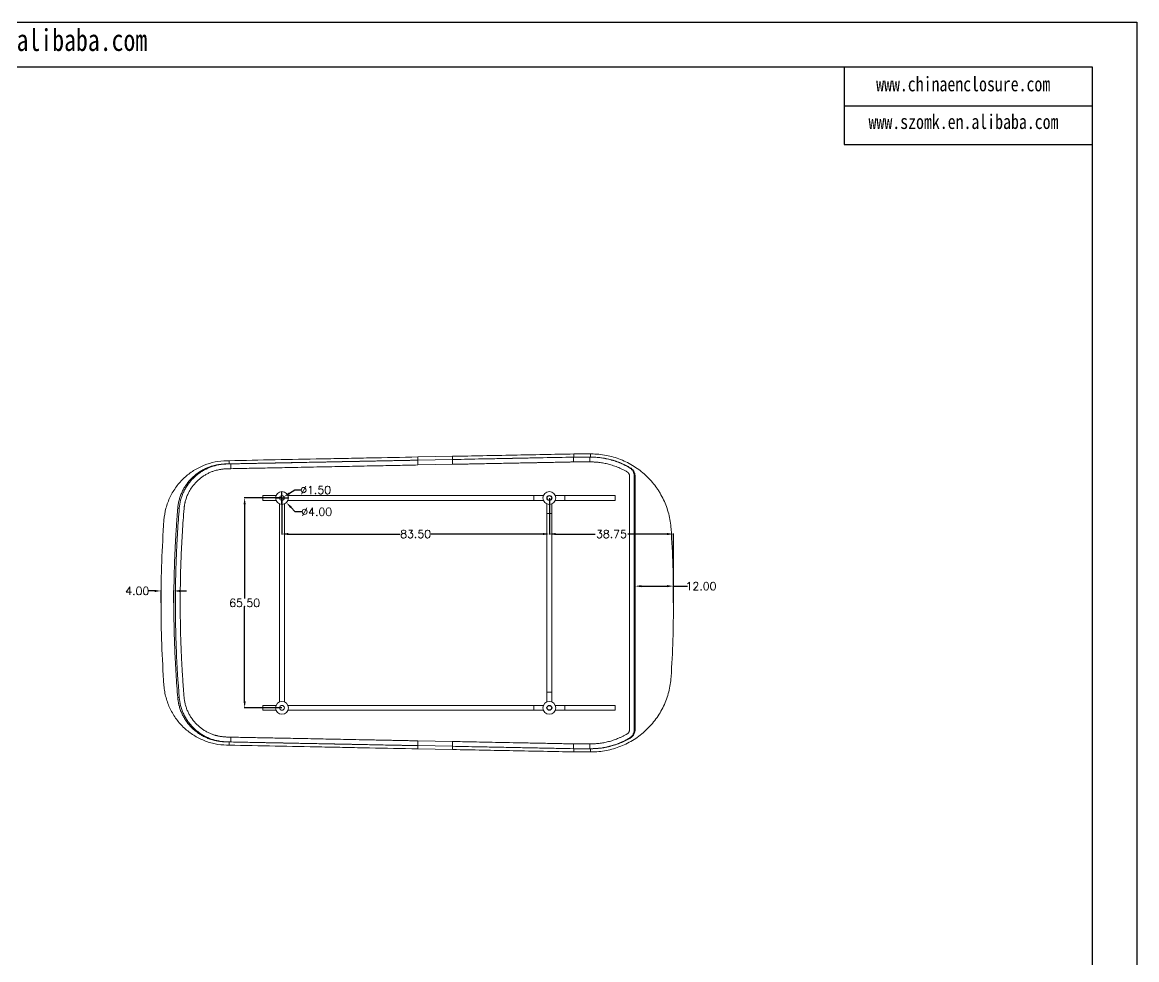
# Model space of a CAD drawing. Header units: inches. Extents: x 1181 to 2938, y 573 to 1158.
# Drawn here: x 2590.2 to 2938.2, y 865.5 to 1158.1 of the extents above; entities that cross this region are included whole.
import ezdxf

# ---------------------------------------------------------------- set-up
doc = ezdxf.new("R2010")
doc.units = ezdxf.units.IN
doc.layers.add('文字', color=81, linetype='Continuous')
doc.styles.get("Standard").update_dxf_attribs({"font": 'txt', "bigfont": 'gbcbig.shx'})
doc.styles.add('宋体', font='', dxfattribs={"width": 0.8, "height": 3.5})
doc.styles.get('宋体').set_extended_font_data('SimSun')
doc.dimstyles.new('2.5', dxfattribs={"dimtxt": 2.5, "dimasz": 2, "dimexe": 0.18, "dimexo": 0.0625, "dimgap": 0.09, "dimtad": 0, "dimtih": 1, "dimtoh": 1, "dimzin": 0, "dimdsep": 46, "dimtxsty": 'Standard', "dimcen": 2, "dimadec": 0, "dimazin": 0, "dimtfac": 1, "dimtofl": 0, "dimtmove": 0, "dimatfit": 3, "dimfxl": 1, "dimtolj": 1, "dimtzin": 0, "dimarcsym": 0})

# ---------------------------------------------------------------- blocks, each defined once
blk = doc.blocks.new('*D71')
at = {"color": 0, "lineweight": -2}
for p, q in [((2671.21, 1009.62), (2659.45, 1009.62)), ((2659.63, 1007.62), (2659.63, 978.21)), ((2659.63, 946.12), (2659.63, 975.53)), ((2671.21, 944.12), (2659.45, 944.12))]:
    blk.add_line(p, q, dxfattribs=at)
at = {"color": 0}
for points in [[(2659.29, 1007.62), (2659.96, 1007.62), (2659.63, 1009.62)], [(2659.29, 946.12), (2659.96, 946.12), (2659.63, 944.12)]]:
    blk.add_solid(points, dxfattribs=at)
at = {"layer": 'Defpoints', "color": 0}
for p in [(2671.27, 1009.62), (2659.63, 944.12), (2671.27, 944.12)]:
    blk.add_point(p, dxfattribs=at)
at = {"color": 0, "insert": (2659.63, 976.87), "char_height": 2.5, "attachment_point": 5}
blk.add_mtext('\\A1;65.50', dxfattribs=at)
blk = doc.blocks.new('*D72')
at = {"color": 0, "lineweight": -2}
for p, q in [((2671.27, 1009.56), (2671.27, 998.19)), ((2754.77, 1009.56), (2754.77, 998.19)), ((2673.27, 998.37), (2708.14, 998.37)), ((2752.77, 998.37), (2717.9, 998.37))]:
    blk.add_line(p, q, dxfattribs=at)
at = {"color": 0}
for points in [[(2673.27, 998.71), (2673.27, 998.04), (2671.27, 998.37)], [(2752.77, 998.71), (2752.77, 998.04), (2754.77, 998.37)]]:
    blk.add_solid(points, dxfattribs=at)
at = {"layer": 'Defpoints', "color": 0}
for p in [(2671.27, 1009.62), (2754.77, 1009.62), (2754.77, 998.37)]:
    blk.add_point(p, dxfattribs=at)
at = {"color": 0, "insert": (2713.02, 998.37), "char_height": 2.5, "attachment_point": 5}
blk.add_mtext('\\A1;83.50', dxfattribs=at)
blk = doc.blocks.new('*D73')
at = {"color": 0, "lineweight": -2}
for p, q in [((2754.77, 1009.56), (2754.77, 998.19)), ((2756.77, 998.37), (2769.06, 998.37)), ((2791.52, 998.37), (2779.24, 998.37)), ((2793.52, 976.93), (2793.52, 998.55))]:
    blk.add_line(p, q, dxfattribs=at)
at = {"color": 0}
for points in [[(2756.77, 998.71), (2756.77, 998.04), (2754.77, 998.37)], [(2791.52, 998.71), (2791.52, 998.04), (2793.52, 998.37)]]:
    blk.add_solid(points, dxfattribs=at)
at = {"layer": 'Defpoints', "color": 0}
for p in [(2754.77, 1009.62), (2793.52, 998.37), (2793.52, 976.87)]:
    blk.add_point(p, dxfattribs=at)
at = {"color": 0, "insert": (2774.15, 998.37), "char_height": 2.5, "attachment_point": 5}
blk.add_mtext('\\A1;38.75', dxfattribs=at)
blk = doc.blocks.new('*D81')
at = {"color": 0, "lineweight": -2}
for p, q in [((2669.27, 1009.62), (2673.27, 1009.62)), ((2671.27, 1007.62), (2671.27, 1011.62)), ((2675.44, 1005.3), (2674.05, 1006.74)), ((2677.44, 1005.3), (2675.44, 1005.3))]:
    blk.add_line(p, q, dxfattribs=at)
at = {"color": 0}
blk.add_solid([(2674.29, 1006.97), (2673.81, 1006.51), (2672.66, 1008.18)], dxfattribs=at)
at = {"layer": 'Defpoints', "color": 0}
for p in [(2669.88, 1011.06), (2672.66, 1008.18)]:
    blk.add_point(p, dxfattribs=at)
at = {"color": 0, "insert": (2682.12, 1005.3), "char_height": 2.5, "attachment_point": 5}
blk.add_mtext('\\A1;∅4.00', dxfattribs=at)
blk = doc.blocks.new('*D82')
at = {"color": 0, "lineweight": -2}
for p, q in [((2669.27, 1009.62), (2673.27, 1009.62)), ((2671.27, 1007.62), (2671.27, 1011.62)), ((2675.33, 1012.1), (2673.62, 1011.05)), ((2677.33, 1012.1), (2675.33, 1012.1))]:
    blk.add_line(p, q, dxfattribs=at)
at = {"color": 0}
blk.add_solid([(2673.45, 1011.34), (2673.79, 1010.77), (2671.91, 1010.01)], dxfattribs=at)
at = {"layer": 'Defpoints', "color": 0}
for p in [(2670.63, 1009.23), (2671.91, 1010.01)]:
    blk.add_point(p, dxfattribs=at)
at = {"color": 0, "insert": (2681.79, 1012.1), "char_height": 2.5, "attachment_point": 5}
blk.add_mtext('\\A1;∅1.50', dxfattribs=at)
blk = doc.blocks.new('*D84')
at = {"color": 0, "lineweight": -2}
for p, q in [((2631.52, 980.6), (2629.52, 980.6)), ((2633.52, 976.93), (2633.52, 980.78)), ((2637.52, 976.93), (2637.52, 980.78)), ((2639.52, 980.6), (2641.52, 980.6))]:
    blk.add_line(p, q, dxfattribs=at)
at = {"color": 0}
for points in [[(2631.52, 980.93), (2631.52, 980.26), (2633.52, 980.6)], [(2639.52, 980.93), (2639.52, 980.26), (2637.52, 980.6)]]:
    blk.add_solid(points, dxfattribs=at)
at = {"layer": 'Defpoints', "color": 0}
for p in [(2633.52, 980.6), (2633.52, 976.87), (2637.52, 976.87)]:
    blk.add_point(p, dxfattribs=at)
at = {"color": 0, "insert": (2626.1, 980.6), "char_height": 2.5, "attachment_point": 5}
blk.add_mtext('\\A1;4.00', dxfattribs=at)
blk = doc.blocks.new('*D85')
at = {"color": 0, "lineweight": -2}
for p, q in [((2781.52, 976.93), (2781.52, 982.28)), ((2783.52, 982.1), (2791.52, 982.1)), ((2793.52, 976.93), (2793.52, 982.28)), ((2793.52, 982.1), (2797.88, 982.1))]:
    blk.add_line(p, q, dxfattribs=at)
at = {"color": 0}
for points in [[(2783.52, 982.43), (2783.52, 981.76), (2781.52, 982.1)], [(2791.52, 982.43), (2791.52, 981.76), (2793.52, 982.1)]]:
    blk.add_solid(points, dxfattribs=at)
at = {"layer": 'Defpoints', "color": 0}
for p in [(2793.52, 982.1), (2781.52, 976.87), (2793.52, 976.87)]:
    blk.add_point(p, dxfattribs=at)
at = {"color": 0, "insert": (2802.13, 982.1), "char_height": 2.5, "attachment_point": 5}
blk.add_mtext('\\A1;12.00', dxfattribs=at)

msp = doc.modelspace()

# ---------------------------------------------------------------- linework, layer by layer
for p, q in [((2110.635, 1158.076), (2938.16, 1158.076)), ((2938.16, 1158.076), (2938.16, 572.957)), ((2132.048, 1144.144), (2924.229, 1144.144)), ((2846.832, 1144.144), (2846.832, 1119.958)), ((2924.229, 1144.144), (2924.229, 586.888)), ((2846.832, 1132.051), (2924.229, 1132.051)), ((2846.832, 1119.958), (2924.229, 1119.958))]:
    msp.add_line(p, q)
at = {"color": 7, "linetype": 'Continuous', "lineweight": 15}
for p, q in [((2762.412, 1022.363), (2762.412, 1023.364)), ((2767.58, 1022.368), (2767.58, 1023.368)), ((2651.066, 1019.956), (2651.545, 1019.956)), ((2654.023, 1020.246), (2654.498, 1020.246)), ((2654.794, 1020.262), (2654.794, 1021.262)), ((2654.794, 1020.262), (2654.813, 1020.262)), ((2654.794, 1020.262), (2655.268, 1020.262)), ((2654.813, 1020.262), (2655.288, 1020.262)), ((2655.268, 1018.761), (2655.268, 1020.262)), ((2655.268, 1020.262), (2655.288, 1020.262)), ((2713.666, 1022.412), (2724.546, 1022.624)), ((2713.666, 1021.411), (2713.666, 1022.412)), ((2713.683, 1021.412), (2724.532, 1021.624)), ((2713.683, 1019.911), (2713.683, 1021.411)), ((2713.683, 1019.911), (2724.532, 1020.123)), ((2724.532, 1021.624), (2724.538, 1021.624)), ((2724.532, 1020.124), (2724.532, 1021.624)), ((2724.532, 1020.124), (2724.568, 1020.125)), ((2724.546, 1021.624), (2724.546, 1022.624)), ((2724.546, 1020.124), (2724.595, 1020.125)), ((2724.595, 1020.125), (2724.568, 1020.125)), ((2762.276, 1022.363), (2762.295, 1022.364)), ((2762.276, 1020.863), (2762.276, 1022.363)), ((2762.276, 1020.863), (2762.325, 1020.864)), ((2762.412, 1020.863), (2762.276, 1020.863)), ((2762.462, 1020.864), (2762.325, 1020.864)), ((2762.412, 1020.863), (2762.462, 1020.864)), ((2767.425, 1020.868), (2767.425, 1022.368)), ((2767.836, 1022.368), (2767.681, 1022.368)), ((2655.268, 1018.761), (2655.317, 1018.762)), ((2779.803, 1016.446), (2779.803, 937.291)), ((2780.05, 1019.028), (2779.83, 1019.028)), ((2781.29, 1016.446), (2781.29, 937.291)), ((2781.523, 1016.446), (2781.29, 1016.446)), ((2781.523, 1016.446), (2781.523, 937.291)), ((2665.308, 1010.368), (2665.308, 1008.868)), ((2665.308, 1010.368), (2669.419, 1010.368)), ((2673.127, 1010.368), (2749.919, 1010.368)), ((2749.919, 1008.868), (2749.919, 1010.368)), ((2749.919, 1010.368), (2752.919, 1010.368)), ((2756.627, 1010.368), (2759.627, 1010.368)), ((2759.627, 1010.368), (2759.627, 1008.868)), ((2775.29, 1010.368), (2759.627, 1010.368)), ((2775.29, 1008.868), (2775.29, 1010.368)), ((2638.746, 1006.427), (2639.229, 1006.427)), ((2669.419, 1008.868), (2665.308, 1008.868)), ((2670.523, 945.972), (2670.523, 1007.764)), ((2672.023, 1007.764), (2672.023, 945.972)), ((2749.919, 1008.868), (2673.127, 1008.868)), ((2752.919, 1008.868), (2749.919, 1008.868)), ((2754.023, 1004.764), (2754.023, 1007.764)), ((2755.523, 1007.764), (2755.523, 1004.764)), ((2759.627, 1008.868), (2756.627, 1008.868)), ((2775.29, 1008.868), (2759.627, 1008.868)), ((2755.523, 1004.764), (2754.023, 1004.764)), ((2754.023, 948.972), (2754.023, 1004.764)), ((2755.523, 1004.764), (2755.523, 948.972)), ((2638.746, 947.309), (2639.229, 947.309)), ((2755.523, 948.972), (2754.023, 948.972)), ((2754.023, 948.972), (2754.023, 945.972)), ((2755.523, 945.972), (2755.523, 948.972)), ((2665.308, 944.868), (2665.308, 943.368)), ((2669.419, 944.868), (2665.308, 944.868)), ((2665.308, 943.368), (2669.419, 943.368)), ((2749.919, 944.868), (2673.127, 944.868)), ((2673.127, 943.368), (2749.919, 943.368)), ((2749.919, 944.868), (2749.919, 943.368)), ((2752.919, 944.868), (2749.919, 944.868)), ((2749.919, 943.368), (2752.919, 943.368)), ((2759.627, 944.868), (2756.627, 944.868)), ((2756.627, 943.368), (2759.627, 943.368)), ((2759.627, 943.368), (2759.627, 944.868)), ((2759.627, 944.868), (2775.29, 944.868)), ((2775.29, 943.368), (2759.627, 943.368)), ((2775.29, 944.868), (2775.29, 943.368)), ((2781.523, 937.291), (2781.29, 937.291)), ((2651.063, 933.78), (2651.542, 933.78)), ((2654.023, 933.49), (2654.498, 933.49)), ((2654.794, 932.474), (2654.794, 933.475)), ((2654.813, 933.474), (2654.794, 933.475)), ((2654.794, 933.475), (2655.268, 933.475)), ((2654.813, 933.474), (2655.288, 933.474)), ((2655.268, 933.475), (2655.268, 934.975)), ((2655.317, 934.974), (2655.268, 934.975)), ((2655.288, 933.474), (2655.268, 933.475)), ((2713.683, 932.325), (2713.683, 933.825)), ((2724.532, 933.613), (2713.683, 933.825)), ((2724.532, 932.112), (2724.532, 933.613)), ((2724.546, 933.613), (2724.532, 933.612)), ((2724.568, 933.612), (2724.532, 933.612)), ((2724.595, 933.612), (2724.546, 933.613)), ((2724.595, 933.612), (2724.568, 933.612)), ((2762.276, 931.373), (2762.276, 932.873)), ((2762.325, 932.872), (2762.276, 932.873)), ((2762.412, 932.873), (2762.276, 932.873)), ((2762.462, 932.872), (2762.325, 932.872)), ((2762.462, 932.872), (2762.412, 932.873)), ((2767.425, 931.368), (2767.425, 932.868)), ((2780.05, 934.708), (2779.829, 934.708)), ((2713.666, 931.325), (2713.666, 932.325)), ((2713.666, 931.325), (2724.546, 931.112)), ((2724.532, 932.113), (2713.683, 932.324)), ((2724.538, 932.112), (2724.532, 932.112)), ((2724.546, 931.112), (2724.546, 932.112)), ((2762.295, 931.372), (2762.276, 931.373)), ((2762.412, 930.372), (2762.412, 931.373)), ((2767.58, 930.368), (2767.58, 931.368)), ((2767.836, 931.368), (2767.681, 931.368))]:
    msp.add_line(p, q, dxfattribs=at)
for centre, radius in [((2671.273, 1009.618), 2), ((2671.273, 1009.618), 0.75), ((2754.773, 1009.618), 2), ((2671.273, 944.118), 2), ((2671.273, 944.118), 0.75), ((2754.773, 944.118), 2)]:
    msp.add_circle(centre, radius, dxfattribs=at)
for centre in [(2754.773, 1009.618), (2754.773, 944.118)]:
    msp.add_circle(centre, 0.75)
for points, knots in [([(2724.546, 1022.624), (2727.707, 1022.686), (2730.866, 1022.747), (2737.184, 1022.871), (2740.341, 1022.933), (2746.653, 1023.056), (2749.808, 1023.117), (2756.113, 1023.241), (2759.264, 1023.302), (2762.412, 1023.364)], [0, 0, 0, 0, 0.25, 0.25, 0.5, 0.5, 0.75, 0.75, 1, 1, 1, 1]), ([(2767.836, 1023.368), (2769.422, 1023.368), (2770.981, 1023.219), (2773.282, 1022.78), (2774.042, 1022.598), (2775.55, 1022.161), (2776.301, 1021.905), (2778.495, 1021.037), (2779.885, 1020.329), (2781.863, 1019.077), (2782.504, 1018.628), (2783.439, 1017.906), (2783.746, 1017.656), (2784.345, 1017.146), (2784.638, 1016.885), (2786.065, 1015.548), (2787.098, 1014.382), (2788.252, 1012.802), (2788.476, 1012.48), (2788.91, 1011.824), (2789.121, 1011.488), (2789.726, 1010.471), (2790.094, 1009.779), (2791.099, 1007.659), (2791.634, 1006.19), (2792.23, 1003.898), (2792.394, 1003.117), (2792.646, 1001.549), (2792.735, 1000.759), (2792.786, 999.964)], [0, 0, 0, 0, 0.125, 0.125, 0.1875, 0.1875, 0.25, 0.25, 0.375, 0.375, 0.4375, 0.4375, 0.46875, 0.46875, 0.5, 0.5, 0.625, 0.625, 0.65625, 0.65625, 0.6875, 0.6875, 0.75, 0.75, 0.875, 0.875, 0.9375, 0.9375, 1, 1, 1, 1]), ([(2634.445, 1002.676), (2634.536, 1003.953), (2634.747, 1005.198), (2635.234, 1007.021), (2635.425, 1007.621), (2635.865, 1008.805), (2636.115, 1009.391), (2636.935, 1011.088), (2637.58, 1012.151), (2638.688, 1013.649), (2639.083, 1014.133), (2639.914, 1015.06), (2640.347, 1015.5), (2641.697, 1016.752), (2642.665, 1017.496), (2644.215, 1018.477), (2644.75, 1018.782), (2645.832, 1019.335), (2646.382, 1019.585), (2648.058, 1020.258), (2649.211, 1020.605), (2651.588, 1021.089), (2652.791, 1021.223), (2654.003, 1021.246)], [0, 0, 0, 0, 0.125, 0.125, 0.1875, 0.1875, 0.25, 0.25, 0.375, 0.375, 0.4375, 0.4375, 0.5, 0.5, 0.625, 0.625, 0.6875, 0.6875, 0.75, 0.75, 0.875, 0.875, 1, 1, 1, 1]), ([(2651.066, 1019.956), (2650.935, 1019.932), (2650.673, 1019.883), (2650.283, 1019.797), (2649.895, 1019.701), (2649.509, 1019.595), (2649.127, 1019.478), (2648.494, 1019.266), (2647.624, 1018.923), (2646.54, 1018.39), (2645.497, 1017.77), (2644.174, 1016.83), (2642.66, 1015.449), (2641.382, 1013.825), (2640.525, 1012.405), (2639.971, 1011.285), (2639.509, 1010.119), (2639.207, 1009.115), (2639.016, 1008.298), (2638.899, 1007.679), (2638.806, 1007.056), (2638.766, 1006.637), (2638.746, 1006.427)], [0, 0, 0, 0, 0.0208689, 0.0417103, 0.0625353, 0.083355, 0.1041804, 0.1250228, 0.1874441, 0.2498248, 0.312449, 0.375059, 0.4998405, 0.6249478, 0.6873839, 0.7498949, 0.8124027, 0.8749816, 0.9062475, 0.9374657, 0.9686963, 1, 1, 1, 1]), ([(2639.229, 1006.427), (2639.299, 1007.27), (2639.438, 1008.093), (2639.856, 1009.725), (2640.13, 1010.514), (2640.639, 1011.66), (2640.824, 1012.032), (2641.222, 1012.759), (2641.435, 1013.112), (2642.122, 1014.152), (2642.633, 1014.801), (2643.471, 1015.702), (2643.762, 1015.99), (2644.363, 1016.539), (2644.673, 1016.8), (2645.318, 1017.299), (2645.648, 1017.535), (2646.157, 1017.866), (2646.329, 1017.973), (2646.677, 1018.18), (2646.853, 1018.281), (2647.738, 1018.76), (2648.471, 1019.085), (2649.985, 1019.614), (2650.758, 1019.816), (2651.545, 1019.956)], [0, 0, 0, 0, 0.125, 0.125, 0.25, 0.25, 0.3125, 0.3125, 0.375, 0.375, 0.5, 0.5, 0.5625, 0.5625, 0.625, 0.625, 0.6875, 0.6875, 0.71875, 0.71875, 0.75, 0.75, 0.875, 0.875, 1, 1, 1, 1]), ([(2654.023, 1020.246), (2653.881, 1020.243), (2653.598, 1020.235), (2653.173, 1020.212), (2652.75, 1020.181), (2652.327, 1020.139), (2651.906, 1020.088), (2651.485, 1020.028), (2651.206, 1019.98), (2651.066, 1019.956)], [0, 0, 0, 0, 0.1431012, 0.2860295, 0.4288398, 0.5715871, 0.7143264, 0.8571124, 1, 1, 1, 1]), ([(2654.794, 1021.262), (2659.568, 1021.355), (2664.352, 1021.448), (2673.993, 1021.637), (2678.849, 1021.732), (2686.212, 1021.875), (2688.682, 1021.924), (2693.647, 1022.021), (2696.136, 1022.069), (2703.621, 1022.215), (2708.635, 1022.313), (2713.666, 1022.412)], [0, 0, 0, 0, 0.25, 0.25, 0.5, 0.5, 0.625, 0.625, 0.75, 0.75, 1, 1, 1, 1]), ([(2713.666, 1021.411), (2713.178, 1021.402), (2712.185, 1021.382), (2710.669, 1021.353), (2709.102, 1021.322), (2707.484, 1021.291), (2705.813, 1021.258), (2704.09, 1021.224), (2702.313, 1021.19), (2700.484, 1021.154), (2697.914, 1021.104), (2694.439, 1021.036), (2690.536, 1020.96), (2686.913, 1020.889), (2682.155, 1020.796), (2676.23, 1020.68), (2669.792, 1020.555), (2664.377, 1020.449), (2659.591, 1020.355), (2656.407, 1020.293), (2654.813, 1020.262)], [0, 0, 0, 0, 0.0242667, 0.049416, 0.0754189, 0.1022716, 0.1300005, 0.1586446, 0.1881969, 0.2186497, 0.2500088, 0.3167064, 0.3928648, 0.4464737, 0.5000095, 0.6346769, 0.7500034, 0.8331438, 0.9165075, 1, 1, 1, 1]), ([(2655.288, 1020.262), (2657.675, 1020.309), (2660.065, 1020.355), (2663.648, 1020.426), (2664.842, 1020.449), (2666.633, 1020.484), (2667.23, 1020.496), (2668.125, 1020.513), (2668.424, 1020.519), (2668.871, 1020.528), (2669.021, 1020.531), (2669.245, 1020.535), (2669.319, 1020.537), (2669.431, 1020.539), (2669.469, 1020.54), (2669.525, 1020.541), (2669.543, 1020.541), (2669.571, 1020.542), (2669.581, 1020.542), (2669.599, 1020.542), (2669.61, 1020.542), (2671.632, 1020.582), (2673.855, 1020.626), (2677.475, 1020.697), (2678.729, 1020.722), (2680.684, 1020.76), (2681.348, 1020.773), (2682.362, 1020.793), (2682.703, 1020.8), (2683.22, 1020.81), (2683.393, 1020.814), (2683.654, 1020.819), (2683.742, 1020.82), (2683.873, 1020.823), (2683.916, 1020.824), (2683.982, 1020.825), (2684.004, 1020.826), (2684.037, 1020.826), (2684.048, 1020.827), (2684.07, 1020.827), (2684.082, 1020.827), (2685.318, 1020.852), (2686.538, 1020.876), (2688.367, 1020.912), (2688.976, 1020.924), (2689.891, 1020.942), (2690.197, 1020.948), (2690.655, 1020.957), (2690.808, 1020.96), (2691.037, 1020.965), (2691.113, 1020.966), (2691.266, 1020.969), (2691.344, 1020.971), (2692.627, 1020.996), (2693.842, 1021.02), (2695.685, 1021.056), (2696.303, 1021.068), (2697.236, 1021.087), (2697.548, 1021.093), (2698.017, 1021.102), (2698.174, 1021.105), (2698.41, 1021.11), (2698.488, 1021.112), (2698.606, 1021.114), (2698.646, 1021.115), (2698.705, 1021.116), (2698.725, 1021.116), (2698.754, 1021.117), (2698.764, 1021.117), (2698.784, 1021.117), (2698.792, 1021.118), (2701.631, 1021.174), (2704.289, 1021.226), (2709.242, 1021.324), (2711.547, 1021.369), (2713.683, 1021.411)], [0, 0, 0, 0, 0.125, 0.125, 0.1875, 0.1875, 0.21875, 0.21875, 0.234375, 0.234375, 0.2421875, 0.2421875, 0.24609375, 0.24609375, 0.24804688, 0.24804688, 0.24902344, 0.24902344, 0.24951172, 0.24951172, 0.25, 0.25, 0.375, 0.375, 0.4375, 0.4375, 0.46875, 0.46875, 0.484375, 0.484375, 0.4921875, 0.4921875, 0.49609375, 0.49609375, 0.49804688, 0.49804688, 0.49902344, 0.49902344, 0.49951172, 0.49951172, 0.5, 0.5, 0.5625, 0.5625, 0.59375, 0.59375, 0.609375, 0.609375, 0.6171875, 0.6171875, 0.62109375, 0.62109375, 0.625, 0.625, 0.6875, 0.6875, 0.71875, 0.71875, 0.734375, 0.734375, 0.7421875, 0.7421875, 0.74609375, 0.74609375, 0.74804688, 0.74804688, 0.74902344, 0.74902344, 0.74951172, 0.74951172, 0.75, 0.75, 0.875, 0.875, 0.99968133, 0.99968133, 0.99968133, 0.99968133]), ([(2655.317, 1018.762), (2656.271, 1018.781), (2658.179, 1018.818), (2661.044, 1018.874), (2663.908, 1018.93), (2666.772, 1018.986), (2670.887, 1019.067), (2676.642, 1019.18), (2682.696, 1019.3), (2687.76, 1019.4), (2691.419, 1019.472), (2695.1, 1019.544), (2698.664, 1019.615), (2702.058, 1019.682), (2705.198, 1019.744), (2708.172, 1019.802), (2710.981, 1019.858), (2712.8, 1019.893), (2713.683, 1019.911)], [0, 0, 0, 0, 0.0504296, 0.1008161, 0.1511108, 0.2012878, 0.2513478, 0.3668741, 0.5015091, 0.564057, 0.6262458, 0.6879666, 0.7508183, 0.8063404, 0.8589951, 0.9087545, 0.9557473, 1, 1, 1, 1]), ([(2724.538, 1021.624), (2726.811, 1021.669), (2729.506, 1021.722), (2734.226, 1021.814), (2735.912, 1021.847), (2738.607, 1021.9), (2739.533, 1021.918), (2740.962, 1021.946), (2741.445, 1021.955), (2742.18, 1021.97), (2742.426, 1021.975), (2742.798, 1021.982), (2742.923, 1021.984), (2743.11, 1021.988), (2743.172, 1021.989), (2743.266, 1021.991), (2743.298, 1021.992), (2743.345, 1021.993), (2743.36, 1021.993), (2743.384, 1021.993), (2743.392, 1021.994), (2743.403, 1021.994), (2743.407, 1021.994), (2743.415, 1021.994), (2743.42, 1021.994), (2744.986, 1022.025), (2746.559, 1022.055), (2748.921, 1022.102), (2749.709, 1022.117), (2750.89, 1022.14), (2751.284, 1022.148), (2751.874, 1022.16), (2752.071, 1022.163), (2752.366, 1022.169), (2752.464, 1022.171), (2752.661, 1022.175), (2752.757, 1022.177), (2756.052, 1022.242), (2759.211, 1022.303), (2762.276, 1022.363)], [0, 0, 0, 0, 0.25, 0.25, 0.375, 0.375, 0.4375, 0.4375, 0.46875, 0.46875, 0.484375, 0.484375, 0.4921875, 0.4921875, 0.4960938, 0.4960938, 0.4980469, 0.4980469, 0.4990234, 0.4990234, 0.4995117, 0.4995117, 0.4997559, 0.4997559, 0.5, 0.5, 0.625, 0.625, 0.6875, 0.6875, 0.71875, 0.71875, 0.734375, 0.734375, 0.7421875, 0.7421875, 0.75, 0.75, 1, 1, 1, 1]), ([(2724.568, 1020.125), (2725.162, 1020.136), (2726.404, 1020.161), (2728.349, 1020.199), (2730.457, 1020.24), (2732.732, 1020.285), (2735.174, 1020.333), (2737.783, 1020.384), (2740.557, 1020.438), (2744.029, 1020.506), (2748.15, 1020.586), (2752.352, 1020.669), (2756.031, 1020.741), (2759.169, 1020.802), (2761.246, 1020.843), (2762.276, 1020.863)], [0, 0, 0, 0, 0.0472146, 0.0986788, 0.1544967, 0.2147408, 0.2794455, 0.3486, 0.4221411, 0.4999458, 0.6247768, 0.7500154, 0.8343926, 0.9178383, 1, 1, 1, 1]), ([(2724.595, 1020.125), (2726.875, 1020.169), (2729.577, 1020.222), (2734.308, 1020.315), (2735.997, 1020.348), (2738.697, 1020.4), (2739.625, 1020.418), (2741.056, 1020.446), (2741.54, 1020.456), (2742.276, 1020.47), (2742.523, 1020.475), (2742.896, 1020.482), (2743.02, 1020.484), (2743.208, 1020.488), (2743.27, 1020.489), (2743.365, 1020.491), (2743.396, 1020.492), (2743.443, 1020.493), (2743.459, 1020.493), (2743.482, 1020.493), (2743.49, 1020.494), (2743.502, 1020.494), (2743.506, 1020.494), (2743.514, 1020.494), (2743.519, 1020.494), (2745.088, 1020.525), (2746.663, 1020.555), (2749.029, 1020.602), (2749.819, 1020.617), (2751.002, 1020.64), (2751.397, 1020.648), (2751.988, 1020.659), (2752.185, 1020.663), (2752.481, 1020.669), (2752.579, 1020.671), (2752.776, 1020.675), (2752.873, 1020.677), (2756.173, 1020.742), (2759.34, 1020.803), (2762.412, 1020.863)], [0, 0, 0, 0, 0.25, 0.25, 0.375, 0.375, 0.4375, 0.4375, 0.46875, 0.46875, 0.484375, 0.484375, 0.4921875, 0.4921875, 0.4960938, 0.4960938, 0.4980469, 0.4980469, 0.4990234, 0.4990234, 0.4995117, 0.4995117, 0.4997559, 0.4997559, 0.5, 0.5, 0.625, 0.625, 0.6875, 0.6875, 0.71875, 0.71875, 0.734375, 0.734375, 0.7421875, 0.7421875, 0.75, 0.75, 1, 1, 1, 1]), ([(2767.681, 1022.368), (2769.816, 1022.368), (2771.935, 1022.083), (2774.066, 1021.495), (2774.129, 1021.478), (2774.256, 1021.442), (2774.319, 1021.423), (2774.51, 1021.367), (2774.636, 1021.329), (2775.015, 1021.211), (2775.266, 1021.128), (2776.016, 1020.866), (2776.511, 1020.674), (2777.123, 1020.413), (2777.243, 1020.361), (2777.485, 1020.253), (2777.605, 1020.198), (2777.964, 1020.031), (2778.202, 1019.915), (2778.909, 1019.556), (2779.373, 1019.3), (2779.83, 1019.028)], [0, 0, 0, 0, 0.49999998, 0.49999998, 0.51562498, 0.51562498, 0.53124998, 0.53124998, 0.56249998, 0.56249998, 0.62499997, 0.62499997, 0.74999997, 0.74999997, 0.78124997, 0.78124997, 0.81249997, 0.81249997, 0.87499996, 0.87499996, 0.99999996, 0.99999996, 0.99999996, 0.99999996]), ([(2767.681, 1020.868), (2767.824, 1020.867), (2768.109, 1020.866), (2768.537, 1020.853), (2768.964, 1020.832), (2769.392, 1020.804), (2769.819, 1020.767), (2770.246, 1020.722), (2771.026, 1020.624), (2772.153, 1020.433), (2773.677, 1020.067), (2775.236, 1019.572), (2776.552, 1019.041), (2777.577, 1018.557), (2778.334, 1018.165), (2778.825, 1017.88), (2779.072, 1017.737)], [0, 0, 0, 0, 0.0357174, 0.071455, 0.1072202, 0.1430207, 0.1788637, 0.2147565, 0.2507061, 0.375903, 0.5012479, 0.6437604, 0.7861831, 0.857178, 0.9284244, 1, 1, 1, 1]), ([(2780.05, 1019.028), (2779.908, 1019.111), (2779.623, 1019.277), (2779.189, 1019.515), (2778.752, 1019.744), (2778.311, 1019.964), (2777.867, 1020.174), (2777.419, 1020.375), (2776.967, 1020.566), (2776.511, 1020.748), (2776.053, 1020.92), (2775.591, 1021.083), (2775.125, 1021.236), (2774.657, 1021.38), (2774.047, 1021.554), (2773.294, 1021.745), (2772.395, 1021.938), (2771.49, 1022.095), (2770.582, 1022.217), (2769.669, 1022.304), (2768.754, 1022.358), (2768.142, 1022.365), (2767.836, 1022.368)], [0, 0, 0, 0, 0.0387214, 0.0773473, 0.1158885, 0.1543557, 0.1927595, 0.2311106, 0.2694193, 0.3076962, 0.3459516, 0.3841956, 0.4224386, 0.4606905, 0.4989613, 0.570893, 0.6426135, 0.7141777, 0.7856414, 0.8570612, 0.9284947, 1, 1, 1, 1]), ([(2640.724, 1006.303), (2640.734, 1006.411), (2640.753, 1006.627), (2640.792, 1006.949), (2640.838, 1007.27), (2640.892, 1007.589), (2640.953, 1007.907), (2641.022, 1008.223), (2641.163, 1008.799), (2641.411, 1009.626), (2641.826, 1010.675), (2642.325, 1011.683), (2643.096, 1012.961), (2644.247, 1014.423), (2645.609, 1015.665), (2646.799, 1016.512), (2647.737, 1017.07), (2648.712, 1017.549), (2649.606, 1017.903), (2650.407, 1018.158), (2651.102, 1018.343), (2651.572, 1018.434), (2651.808, 1018.48)], [0, 0, 0, 0, 0.0179005, 0.0357703, 0.0536208, 0.0714633, 0.0893092, 0.1071697, 0.1250559, 0.1876371, 0.2501728, 0.3126826, 0.3751484, 0.5002778, 0.6250696, 0.6876652, 0.7502938, 0.8126515, 0.8750594, 0.9167012, 0.9583178, 1, 1, 1, 1]), ([(2651.808, 1018.48), (2651.936, 1018.502), (2652.193, 1018.546), (2652.58, 1018.601), (2652.968, 1018.648), (2653.356, 1018.686), (2653.746, 1018.715), (2654.136, 1018.737), (2654.397, 1018.743), (2654.527, 1018.747)], [0, 0, 0, 0, 0.1428997, 0.2856923, 0.4284333, 0.5711788, 0.7139845, 0.8569063, 1, 1, 1, 1]), ([(2779.072, 1017.737), (2779.099, 1017.72), (2779.154, 1017.686), (2779.231, 1017.628), (2779.305, 1017.566), (2779.398, 1017.477), (2779.504, 1017.355), (2779.61, 1017.192), (2779.695, 1017.016), (2779.757, 1016.831), (2779.796, 1016.64), (2779.8, 1016.51), (2779.803, 1016.446)], [0, 0, 0, 0, 0.0625424, 0.1247652, 0.1869392, 0.249334, 0.3745479, 0.4995097, 0.624915, 0.7501059, 0.8750947, 1, 1, 1, 1]), ([(2779.83, 1019.028), (2779.941, 1018.962), (2780.047, 1018.889), (2780.248, 1018.73), (2780.342, 1018.646), (2780.524, 1018.459), (2780.609, 1018.361), (2780.764, 1018.155), (2780.834, 1018.048), (2781.027, 1017.707), (2781.124, 1017.467), (2781.257, 1016.963), (2781.29, 1016.706), (2781.29, 1016.446)], [0, 0, 0, 0, 0.125, 0.125, 0.25, 0.25, 0.375, 0.375, 0.5, 0.5, 0.75, 0.75, 1, 1, 1, 1]), ([(2781.523, 1016.446), (2781.522, 1016.498), (2781.521, 1016.601), (2781.508, 1016.757), (2781.488, 1016.911), (2781.46, 1017.064), (2781.406, 1017.291), (2781.307, 1017.588), (2781.135, 1017.938), (2780.92, 1018.264), (2780.693, 1018.525), (2780.472, 1018.731), (2780.269, 1018.891), (2780.124, 1018.982), (2780.05, 1019.028)], [0, 0, 0, 0, 0.0500221, 0.0998462, 0.1496095, 0.1994506, 0.2495083, 0.3743797, 0.4998135, 0.6246461, 0.7501158, 0.8333025, 0.9163767, 1, 1, 1, 1]), ([(2638.746, 1006.427), (2638.696, 1005.816), (2638.597, 1004.594), (2638.46, 1002.759), (2638.331, 1000.923), (2638.212, 999.084), (2638.102, 997.244), (2638.001, 995.402), (2637.911, 993.557), (2637.829, 991.711), (2637.757, 989.863), (2637.695, 988.014), (2637.642, 986.162), (2637.599, 984.308), (2637.565, 982.452), (2637.541, 980.595), (2637.527, 978.736), (2637.52, 976.255), (2637.536, 973.155), (2637.594, 969.44), (2637.69, 965.733), (2637.824, 962.033), (2637.996, 958.341), (2638.207, 954.656), (2638.453, 950.979), (2638.648, 948.532), (2638.746, 947.309)], [0, 0, 0, 0, 0.03107375, 0.0621659, 0.0932773, 0.12440882, 0.15556132, 0.18673569, 0.21793282, 0.24915363, 0.28039902, 0.31166991, 0.34296724, 0.37429193, 0.40564492, 0.43702715, 0.46843955, 0.49988307, 0.56276646, 0.62552963, 0.6881801, 0.75072533, 0.81317273, 0.87552958, 0.93780303, 1, 1, 1, 1]), ([(2639.229, 947.309), (2638.824, 952.204), (2638.517, 957.127), (2638.306, 962.233), (2638.299, 962.385), (2638.287, 962.693), (2638.281, 962.847), (2638.263, 963.308), (2638.251, 963.616), (2638.218, 964.539), (2638.197, 965.155), (2638.14, 967.002), (2638.108, 968.234), (2638.032, 971.934), (2638.006, 974.403), (2638.006, 979.347), (2638.032, 981.814), (2638.134, 986.744), (2638.21, 989.206), (2638.319, 991.819), (2638.325, 991.975), (2638.338, 992.284), (2638.345, 992.438), (2638.365, 992.902), (2638.379, 993.211), (2638.423, 994.137), (2638.453, 994.755), (2638.549, 996.605), (2638.619, 997.837), (2638.848, 1001.528), (2639.026, 1003.981), (2639.229, 1006.427)], [0, 0, 0, 0, 0.25, 0.25, 0.2578125, 0.2578125, 0.265625, 0.265625, 0.28125, 0.28125, 0.3125, 0.3125, 0.375, 0.375, 0.5, 0.5, 0.62499999, 0.62499999, 0.74999999, 0.74999999, 0.75781249, 0.75781249, 0.76562499, 0.76562499, 0.78124999, 0.78124999, 0.81249999, 0.81249999, 0.87499999, 0.87499999, 0.99999999, 0.99999999, 0.99999999, 0.99999999]), ([(2640.724, 947.433), (2640.675, 948.041), (2640.576, 949.26), (2640.439, 951.089), (2640.311, 952.923), (2640.192, 954.759), (2640.082, 956.599), (2639.982, 958.443), (2639.892, 960.29), (2639.73, 963.974), (2639.559, 969.502), (2639.484, 976.874), (2639.559, 984.244), (2639.75, 990.385), (2639.978, 995.296), (2640.188, 998.978), (2640.432, 1002.646), (2640.627, 1005.085), (2640.724, 1006.303)], [0, 0, 0, 0, 0.03109201, 0.06222955, 0.09341348, 0.12464468, 0.15592403, 0.18725245, 0.21863082, 0.25006008, 0.37495856, 0.50011566, 0.6252158, 0.75005718, 0.81283527, 0.87541365, 0.93779954, 1, 1, 1, 1]), ([(2792.786, 953.773), (2792.684, 952.181), (2792.433, 950.629), (2791.845, 948.354), (2791.613, 947.604), (2791.078, 946.124), (2790.772, 945.389), (2789.763, 943.256), (2788.965, 941.914), (2787.585, 940.019), (2787.094, 939.407), (2786.048, 938.223), (2785.501, 937.66), (2783.791, 936.058), (2782.56, 935.103), (2780.576, 933.843), (2779.887, 933.45), (2778.486, 932.736), (2777.773, 932.414), (2775.598, 931.552), (2774.099, 931.114), (2771.776, 930.668), (2770.99, 930.555), (2769.418, 930.406), (2768.629, 930.368), (2767.836, 930.368)], [0, 0, 0, 0, 0.125, 0.125, 0.1875, 0.1875, 0.25, 0.25, 0.375, 0.375, 0.4375, 0.4375, 0.5, 0.5, 0.625, 0.625, 0.6875, 0.6875, 0.75, 0.75, 0.875, 0.875, 0.9375, 0.9375, 1, 1, 1, 1]), ([(2654.003, 932.49), (2652.789, 932.514), (2651.595, 932.647), (2649.833, 933.004), (2649.25, 933.149), (2648.094, 933.494), (2647.52, 933.694), (2645.822, 934.375), (2644.743, 934.926), (2643.205, 935.897), (2642.706, 936.245), (2641.734, 936.99), (2641.26, 937.39), (2639.896, 938.653), (2639.073, 939.571), (2637.967, 941.06), (2637.62, 941.575), (2636.971, 942.645), (2636.667, 943.203), (2635.843, 944.905), (2635.405, 946.081), (2634.915, 947.905), (2634.78, 948.524), (2634.567, 949.783), (2634.49, 950.42), (2634.445, 951.06)], [0, 0, 0, 0, 0.125, 0.125, 0.1875, 0.1875, 0.25, 0.25, 0.375, 0.375, 0.4375, 0.4375, 0.5, 0.5, 0.625, 0.625, 0.6875, 0.6875, 0.75, 0.75, 0.875, 0.875, 0.9375, 0.9375, 1, 1, 1, 1]), ([(2638.746, 947.309), (2638.757, 947.189), (2638.778, 946.948), (2638.822, 946.589), (2638.873, 946.232), (2638.933, 945.876), (2639.002, 945.522), (2639.079, 945.169), (2639.236, 944.526), (2639.514, 943.605), (2639.976, 942.438), (2640.53, 941.321), (2641.387, 939.904), (2642.664, 938.284), (2644.176, 936.905), (2645.496, 935.967), (2646.538, 935.346), (2647.622, 934.814), (2648.554, 934.446), (2649.314, 934.197), (2649.891, 934.034), (2650.474, 933.892), (2650.866, 933.818), (2651.063, 933.78)], [0, 0, 0, 0, 0.0179617, 0.0358908, 0.0537989, 0.0716975, 0.0895979, 0.1075114, 0.1254493, 0.188271, 0.2510259, 0.3132594, 0.3754235, 0.5006907, 0.6250483, 0.6876404, 0.7502515, 0.8125961, 0.8749861, 0.9062395, 0.9374679, 0.968709, 1, 1, 1, 1]), ([(2651.542, 933.78), (2650.755, 933.921), (2649.981, 934.123), (2648.847, 934.52), (2648.475, 934.667), (2647.926, 934.91), (2647.744, 934.995), (2647.384, 935.172), (2647.207, 935.264), (2646.674, 935.553), (2646.326, 935.76), (2645.818, 936.091), (2645.65, 936.205), (2645.319, 936.441), (2645.155, 936.563), (2644.675, 936.934), (2644.365, 937.195), (2643.915, 937.606), (2643.768, 937.746), (2643.479, 938.032), (2643.338, 938.178), (2642.918, 938.629), (2642.65, 938.942), (2642.267, 939.428), (2642.142, 939.593), (2641.961, 939.844), (2641.901, 939.929), (2641.783, 940.099), (2641.724, 940.186), (2641.44, 940.616), (2641.227, 940.968), (2640.929, 941.511), (2640.834, 941.694), (2640.65, 942.065), (2640.562, 942.251), (2640.306, 942.826), (2640.152, 943.215), (2639.875, 944.007), (2639.754, 944.411), (2639.439, 945.635), (2639.299, 946.465), (2639.229, 947.309)], [0, 0, 0, 0, 0.125, 0.125, 0.1875, 0.1875, 0.21875, 0.21875, 0.25, 0.25, 0.3125, 0.3125, 0.34375, 0.34375, 0.375, 0.375, 0.4375, 0.4375, 0.46875, 0.46875, 0.5, 0.5, 0.5625, 0.5625, 0.59375, 0.59375, 0.609375, 0.609375, 0.625, 0.625, 0.6875, 0.6875, 0.71875, 0.71875, 0.75, 0.75, 0.8125, 0.8125, 0.875, 0.875, 1, 1, 1, 1]), ([(2651.804, 935.257), (2651.687, 935.279), (2651.451, 935.323), (2651.1, 935.401), (2650.751, 935.487), (2650.405, 935.583), (2650.061, 935.688), (2649.492, 935.878), (2648.71, 936.188), (2647.735, 936.667), (2646.798, 937.225), (2645.611, 938.07), (2644.25, 939.31), (2643.101, 940.769), (2642.33, 942.044), (2641.831, 943.049), (2641.415, 944.099), (2641.141, 945.006), (2640.968, 945.744), (2640.862, 946.303), (2640.778, 946.866), (2640.742, 947.244), (2640.724, 947.433)], [0, 0, 0, 0, 0.0208558, 0.0416839, 0.0624956, 0.0833022, 0.1041151, 0.1249458, 0.1873197, 0.2496434, 0.3122567, 0.3748369, 0.4992053, 0.6244945, 0.6866855, 0.7489202, 0.8117007, 0.8745273, 0.9059151, 0.9372491, 0.9685903, 1, 1, 1, 1]), ([(2779.803, 937.291), (2779.802, 937.258), (2779.801, 937.193), (2779.791, 937.096), (2779.776, 937), (2779.746, 936.874), (2779.695, 936.719), (2779.61, 936.544), (2779.503, 936.381), (2779.376, 936.234), (2779.233, 936.104), (2779.125, 936.034), (2779.072, 935.999)], [0, 0, 0, 0, 0.0627225, 0.1251982, 0.1876949, 0.2504805, 0.3756836, 0.5011014, 0.6260759, 0.7513028, 0.8755537, 1, 1, 1, 1]), ([(2781.29, 937.291), (2781.29, 937.03), (2781.257, 936.772), (2781.157, 936.394), (2781.116, 936.271), (2781.018, 936.031), (2780.961, 935.913), (2780.833, 935.687), (2780.762, 935.579), (2780.607, 935.373), (2780.522, 935.274), (2780.251, 934.998), (2780.051, 934.84), (2779.829, 934.708)], [0, 0, 0, 0, 0.25, 0.25, 0.375, 0.375, 0.5, 0.5, 0.625, 0.625, 0.75, 0.75, 1, 1, 1, 1]), ([(2780.05, 934.708), (2780.094, 934.735), (2780.182, 934.789), (2780.309, 934.878), (2780.43, 934.973), (2780.547, 935.074), (2780.715, 935.235), (2780.919, 935.471), (2781.134, 935.796), (2781.306, 936.147), (2781.417, 936.477), (2781.482, 936.773), (2781.517, 937.031), (2781.521, 937.204), (2781.523, 937.291)], [0, 0, 0, 0, 0.0501773, 0.1000657, 0.1498075, 0.1995451, 0.2494191, 0.3748882, 0.4997514, 0.6251771, 0.7500869, 0.8335092, 0.9165986, 1, 1, 1, 1]), ([(2651.063, 933.78), (2651.202, 933.756), (2651.482, 933.708), (2651.903, 933.648), (2652.325, 933.597), (2652.748, 933.556), (2653.172, 933.524), (2653.597, 933.501), (2653.881, 933.493), (2654.023, 933.49)], [0, 0, 0, 0, 0.14284406, 0.28560118, 0.42832605, 0.57107349, 0.71389837, 0.85685559, 1, 1, 1, 1]), ([(2654.527, 934.989), (2654.397, 934.993), (2654.136, 935), (2653.745, 935.021), (2653.355, 935.05), (2652.966, 935.088), (2652.578, 935.136), (2652.19, 935.191), (2651.933, 935.235), (2651.804, 935.257)], [0, 0, 0, 0, 0.1431408, 0.286094, 0.4289155, 0.5716611, 0.7143865, 0.8571476, 1, 1, 1, 1]), ([(2654.813, 933.474), (2655.769, 933.456), (2657.681, 933.418), (2660.552, 933.362), (2663.424, 933.306), (2666.298, 933.25), (2670.521, 933.167), (2676.317, 933.054), (2683.286, 932.918), (2689.603, 932.795), (2694.57, 932.697), (2698.536, 932.62), (2701.91, 932.554), (2705.089, 932.492), (2708.097, 932.433), (2710.937, 932.378), (2712.775, 932.342), (2713.666, 932.325)], [0, 0, 0, 0, 0.0501018, 0.1001854, 0.1502068, 0.2001449, 0.2500049, 0.369791, 0.5000015, 0.6069858, 0.690038, 0.7499901, 0.8057774, 0.8586414, 0.908562, 0.9556756, 1, 1, 1, 1]), ([(2713.683, 932.325), (2711.545, 932.367), (2709.239, 932.412), (2705.524, 932.486), (2704.238, 932.511), (2702.244, 932.55), (2701.569, 932.564), (2700.54, 932.584), (2700.194, 932.591), (2699.672, 932.601), (2699.497, 932.605), (2699.233, 932.61), (2699.146, 932.612), (2699.013, 932.614), (2698.969, 932.615), (2698.903, 932.616), (2698.881, 932.617), (2698.848, 932.617), (2698.837, 932.618), (2698.82, 932.618), (2698.815, 932.618), (2698.804, 932.618), (2698.797, 932.618), (2697.744, 932.639), (2696.603, 932.662), (2694.756, 932.698), (2694.117, 932.711), (2693.125, 932.73), (2692.788, 932.737), (2692.275, 932.747), (2692.102, 932.751), (2691.841, 932.756), (2691.754, 932.757), (2691.623, 932.76), (2691.579, 932.761), (2691.512, 932.762), (2691.49, 932.763), (2691.457, 932.763), (2691.446, 932.764), (2691.424, 932.764), (2691.412, 932.764), (2690.179, 932.789), (2688.962, 932.813), (2687.135, 932.849), (2686.526, 932.861), (2685.611, 932.879), (2685.306, 932.885), (2684.848, 932.894), (2684.695, 932.897), (2684.465, 932.901), (2684.389, 932.903), (2684.274, 932.905), (2684.236, 932.906), (2684.179, 932.907), (2684.159, 932.907), (2684.121, 932.908), (2684.104, 932.908), (2681.439, 932.961), (2678.927, 933.01), (2675.315, 933.081), (2674.137, 933.105), (2672.41, 933.139), (2671.841, 933.15), (2670.997, 933.166), (2670.717, 933.172), (2670.301, 933.18), (2670.162, 933.183), (2669.955, 933.187), (2669.886, 933.188), (2669.783, 933.19), (2669.748, 933.191), (2669.697, 933.192), (2669.68, 933.192), (2669.645, 933.193), (2669.629, 933.193), (2667.223, 933.24), (2664.837, 933.287), (2660.062, 933.381), (2657.673, 933.428), (2655.288, 933.474)], [0.00031846, 0.00031846, 0.00031846, 0.00031846, 0.125, 0.125, 0.1875, 0.1875, 0.21875, 0.21875, 0.234375, 0.234375, 0.2421875, 0.2421875, 0.24609375, 0.24609375, 0.24804688, 0.24804688, 0.24902344, 0.24902344, 0.24951172, 0.24951172, 0.24975586, 0.24975586, 0.25, 0.25, 0.3125, 0.3125, 0.34375, 0.34375, 0.359375, 0.359375, 0.3671875, 0.3671875, 0.37109375, 0.37109375, 0.37304688, 0.37304688, 0.37402344, 0.37402344, 0.37451172, 0.37451172, 0.375, 0.375, 0.4375, 0.4375, 0.46875, 0.46875, 0.484375, 0.484375, 0.4921875, 0.4921875, 0.49609375, 0.49609375, 0.49804688, 0.49804688, 0.49902344, 0.49902344, 0.5, 0.5, 0.625, 0.625, 0.6875, 0.6875, 0.71875, 0.71875, 0.734375, 0.734375, 0.7421875, 0.7421875, 0.74609375, 0.74609375, 0.74804688, 0.74804688, 0.74902344, 0.74902344, 0.75, 0.75, 0.875, 0.875, 1, 1, 1, 1]), ([(2713.683, 933.825), (2713.199, 933.835), (2712.215, 933.854), (2710.713, 933.884), (2709.162, 933.914), (2707.56, 933.946), (2705.908, 933.978), (2704.203, 934.012), (2702.447, 934.047), (2700.64, 934.082), (2698.276, 934.129), (2695.191, 934.19), (2691.508, 934.263), (2687.747, 934.337), (2682.773, 934.435), (2676.72, 934.554), (2670.325, 934.68), (2664.852, 934.787), (2660.082, 934.881), (2656.907, 934.943), (2655.317, 934.974)], [0, 0, 0, 0, 0.02425317, 0.04937317, 0.07533147, 0.10212591, 0.12978549, 0.15834775, 0.18780082, 0.21813738, 0.24936386, 0.30697631, 0.3740484, 0.43616423, 0.4986404, 0.62879175, 0.74877758, 0.83223271, 0.91601206, 1, 1, 1, 1]), ([(2762.276, 932.873), (2761.617, 932.886), (2760.217, 932.913), (2757.989, 932.957), (2755.511, 933.006), (2752.202, 933.07), (2748.15, 933.149), (2743.522, 933.24), (2739.094, 933.327), (2734.974, 933.408), (2731.195, 933.482), (2727.765, 933.549), (2725.595, 933.591), (2724.568, 933.612)], [0, 0, 0, 0, 0.0525224, 0.1116842, 0.1775215, 0.249996, 0.3752384, 0.5000733, 0.6181318, 0.7274422, 0.8275932, 0.9184274, 1, 1, 1, 1]), ([(2779.072, 935.999), (2778.949, 935.927), (2778.704, 935.783), (2778.331, 935.576), (2777.954, 935.376), (2777.574, 935.182), (2777.189, 934.996), (2776.8, 934.817), (2776.08, 934.502), (2775.016, 934.09), (2773.588, 933.647), (2772.136, 933.302), (2770.906, 933.095), (2769.915, 932.977), (2769.169, 932.915), (2768.424, 932.875), (2767.929, 932.87), (2767.681, 932.868)], [0, 0, 0, 0, 0.0357055, 0.0714128, 0.1071334, 0.1428787, 0.1786598, 0.2144878, 0.2503737, 0.3759618, 0.5007792, 0.6253546, 0.7503522, 0.8132203, 0.8757608, 0.9380084, 1, 1, 1, 1]), ([(2779.829, 934.708), (2779.37, 934.435), (2778.903, 934.178), (2778.193, 933.817), (2777.954, 933.701), (2777.593, 933.533), (2777.473, 933.478), (2777.231, 933.37), (2777.111, 933.317), (2776.495, 933.055), (2775.998, 932.863), (2774.993, 932.513), (2774.487, 932.356), (2773.463, 932.075), (2772.946, 931.952), (2771.907, 931.74), (2771.386, 931.652), (2769.805, 931.439), (2768.744, 931.368), (2767.681, 931.368)], [0, 0, 0, 0, 0.125, 0.125, 0.1875, 0.1875, 0.21875, 0.21875, 0.25, 0.25, 0.375, 0.375, 0.5, 0.5, 0.625, 0.625, 0.75, 0.75, 1, 1, 1, 1]), ([(2767.836, 931.368), (2768.001, 931.369), (2768.328, 931.371), (2768.82, 931.387), (2769.311, 931.411), (2769.801, 931.447), (2770.29, 931.492), (2770.778, 931.547), (2771.265, 931.612), (2771.751, 931.687), (2772.236, 931.773), (2772.719, 931.868), (2773.201, 931.973), (2773.681, 932.089), (2774.294, 932.249), (2775.036, 932.467), (2775.901, 932.757), (2776.756, 933.08), (2777.599, 933.436), (2778.43, 933.826), (2779.25, 934.247), (2779.783, 934.554), (2780.05, 934.708)], [0, 0, 0, 0, 0.0383481, 0.0766689, 0.1149714, 0.1532646, 0.1915574, 0.2298587, 0.2681773, 0.3065219, 0.344901, 0.3833232, 0.4217971, 0.4603309, 0.4989331, 0.5701625, 0.6414009, 0.7127122, 0.7841617, 0.855815, 0.9277387, 1, 1, 1, 1]), ([(2654.794, 932.474), (2659.568, 932.381), (2664.352, 932.288), (2673.993, 932.099), (2678.849, 932.005), (2686.212, 931.861), (2688.682, 931.813), (2693.647, 931.716), (2696.136, 931.667), (2703.621, 931.521), (2708.635, 931.423), (2713.666, 931.325)], [0, 0, 0, 0, 0.25, 0.25, 0.5, 0.5, 0.625, 0.625, 0.75, 0.75, 1, 1, 1, 1]), ([(2762.276, 931.373), (2761.041, 931.397), (2759.64, 931.424), (2757.285, 931.47), (2756.458, 931.487), (2755.155, 931.512), (2754.71, 931.521), (2754.026, 931.534), (2753.796, 931.539), (2753.447, 931.546), (2753.33, 931.548), (2753.153, 931.551), (2753.094, 931.553), (2753.005, 931.554), (2752.975, 931.555), (2752.931, 931.556), (2752.916, 931.556), (2752.894, 931.556), (2752.886, 931.557), (2752.872, 931.557), (2752.863, 931.557), (2751.285, 931.588), (2749.708, 931.619), (2747.346, 931.665), (2746.559, 931.68), (2745.381, 931.703), (2744.988, 931.711), (2744.4, 931.723), (2744.205, 931.727), (2743.911, 931.732), (2743.813, 931.734), (2743.667, 931.737), (2743.618, 931.738), (2743.545, 931.74), (2743.52, 931.74), (2743.483, 931.741), (2743.471, 931.741), (2743.453, 931.741), (2743.447, 931.741), (2743.435, 931.742), (2743.43, 931.742), (2741.5, 931.78), (2739.657, 931.816), (2736.146, 931.885), (2734.478, 931.917), (2729.748, 932.01), (2726.962, 932.064), (2724.538, 932.112)], [0, 0, 0, 0, 0.125, 0.125, 0.1875, 0.1875, 0.21875, 0.21875, 0.234375, 0.234375, 0.2421875, 0.2421875, 0.2460938, 0.2460938, 0.2480469, 0.2480469, 0.2490234, 0.2490234, 0.2495117, 0.2495117, 0.25, 0.25, 0.375, 0.375, 0.4375, 0.4375, 0.46875, 0.46875, 0.484375, 0.484375, 0.4921875, 0.4921875, 0.4960938, 0.4960938, 0.4980469, 0.4980469, 0.4990234, 0.4990234, 0.4995117, 0.4995117, 0.5, 0.5, 0.625, 0.625, 0.75, 0.75, 1, 1, 1, 1]), ([(2724.546, 931.112), (2727.707, 931.05), (2730.866, 930.989), (2737.184, 930.865), (2740.341, 930.804), (2746.653, 930.68), (2749.808, 930.619), (2756.113, 930.496), (2759.264, 930.434), (2762.412, 930.372)], [0, 0, 0, 0, 0.25, 0.25, 0.5, 0.5, 0.75, 0.75, 1, 1, 1, 1])]:
    msp.add_open_spline(points, degree=3, knots=knots, dxfattribs=at)
for points in [[(2762.412, 1023.364), (2762.488, 1023.365), (2762.563, 1023.367), (2762.639, 1023.368)], [(2762.639, 1023.368), (2764.314, 1023.368), (2765.964, 1023.368), (2767.58, 1023.368)], [(2767.58, 1023.368), (2767.665, 1023.368), (2767.751, 1023.368), (2767.836, 1023.368)], [(2651.545, 1019.956), (2652.521, 1020.13), (2653.506, 1020.227), (2654.498, 1020.246)], [(2654.003, 1021.246), (2654.267, 1021.251), (2654.53, 1021.257), (2654.794, 1021.262)], [(2654.794, 1020.262), (2654.538, 1020.256), (2654.281, 1020.251), (2654.023, 1020.246)], [(2654.498, 1020.246), (2654.756, 1020.251), (2655.013, 1020.256), (2655.268, 1020.262)], [(2762.295, 1022.364), (2762.364, 1022.365), (2762.433, 1022.367), (2762.502, 1022.368)], [(2762.325, 1020.864), (2762.389, 1020.865), (2762.453, 1020.867), (2762.517, 1020.868)], [(2762.502, 1022.368), (2764.172, 1022.368), (2765.816, 1022.368), (2767.425, 1022.368)], [(2762.517, 1020.868), (2764.182, 1020.868), (2765.821, 1020.868), (2767.425, 1020.868)], [(2767.425, 1022.368), (2767.511, 1022.368), (2767.596, 1022.368), (2767.681, 1022.368)], [(2767.425, 1020.868), (2767.511, 1020.868), (2767.596, 1020.868), (2767.681, 1020.868)], [(2654.527, 1018.747), (2654.775, 1018.752), (2655.022, 1018.756), (2655.268, 1018.761)], [(2634.445, 1002.676), (2633.83, 994.074), (2633.217, 976.868), (2633.83, 959.662), (2634.445, 951.06)], [(2792.786, 953.773), (2793.278, 961.471), (2793.769, 976.868), (2793.278, 992.265), (2792.786, 999.964)], [(2654.498, 933.49), (2653.505, 933.509), (2652.519, 933.606), (2651.542, 933.78)], [(2654.023, 933.49), (2654.281, 933.485), (2654.538, 933.48), (2654.794, 933.475)], [(2655.268, 933.475), (2655.013, 933.48), (2654.756, 933.485), (2654.498, 933.49)], [(2655.268, 934.975), (2655.022, 934.98), (2654.775, 934.985), (2654.527, 934.989)], [(2762.517, 932.868), (2762.454, 932.869), (2762.39, 932.871), (2762.326, 932.872)], [(2762.517, 932.868), (2764.182, 932.868), (2765.821, 932.868), (2767.425, 932.868)], [(2767.681, 932.868), (2767.596, 932.868), (2767.511, 932.868), (2767.425, 932.868)], [(2654.003, 932.49), (2654.267, 932.485), (2654.53, 932.48), (2654.794, 932.474)], [(2762.502, 931.368), (2762.433, 931.369), (2762.365, 931.371), (2762.296, 931.372)], [(2762.412, 930.372), (2762.488, 930.371), (2762.563, 930.37), (2762.639, 930.368)], [(2762.502, 931.368), (2764.172, 931.368), (2765.816, 931.368), (2767.425, 931.368)], [(2762.639, 930.368), (2764.314, 930.368), (2765.964, 930.368), (2767.58, 930.368)], [(2767.425, 931.368), (2767.511, 931.368), (2767.596, 931.368), (2767.681, 931.368)], [(2767.58, 930.368), (2767.665, 930.368), (2767.751, 930.368), (2767.836, 930.368)]]:
    msp.add_open_spline(points, degree=3, dxfattribs=at)

# ---------------------------------------------------------------- texts
at = {"layer": '文字', "color": 0, "attachment_point": 1, "style": '宋体'}
for s, insert, char_height, width in [('www.szomk.en.alibaba.com', (2540.248, 1155.942), 6.81091, 119.66116), ('www.chinaenclosure.com', (2856.803, 1141.081), 4.54061, 79.7741), ('www.szomk.en.alibaba.com', (2854.43, 1129.323), 4.54061, 79.7741)]:
    msp.add_mtext(s, dxfattribs=dict(at, insert=insert, char_height=char_height, width=width))

# ---------------------------------------------------------------- dimensions: what is measured, and where the dimension line sits
for p1, p2, picture, middle in [((2670.633, 1009.227), (2671.913, 1010.009), '*D82', (2681.791, 1012.096)), ((2669.883, 1011.056), (2672.663, 1008.18), '*D81', (2682.117, 1005.304))]:
    dim = msp.add_diameter_dim_2p(p1=p1, p2=p2, dimstyle='2.5')
    dim.commit()
    dim.dimension.update_dxf_attribs({"geometry": picture, "text_midpoint": middle})
dim = msp.add_linear_dim(base=(2659.627, 944.118), p1=(2671.273, 1009.618), p2=(2671.273, 944.118), angle=90, dimstyle='2.5')
dim.commit()
dim.dimension.update_dxf_attribs({"geometry": '*D71', "text_midpoint": (2659.627, 976.868)})
for base, p1, p2, picture, middle in [((2754.773, 998.375), (2671.273, 1009.618), (2754.773, 1009.618), '*D72', (2713.023, 998.375)), ((2793.523, 998.375), (2754.773, 1009.618), (2793.523, 976.868), '*D73', (2774.148, 998.375)), ((2633.523, 980.598), (2637.523, 976.868), (2633.523, 976.868), '*D84', (2626.1, 980.598))]:
    dim = msp.add_linear_dim(base=base, p1=p1, p2=p2, dimstyle='2.5')
    dim.commit()
    dim.dimension.update_dxf_attribs({"geometry": picture, "text_midpoint": middle})
dim = msp.add_linear_dim(base=(2793.523, 982.096), p1=(2781.523, 976.868), p2=(2793.523, 976.868), dimstyle='2.5')
dim.commit()
dim.dimension.update_dxf_attribs({"geometry": '*D85', "text_midpoint": (2802.133, 982.096), "dimtype": 160})

doc.saveas('drawing.dxf')
